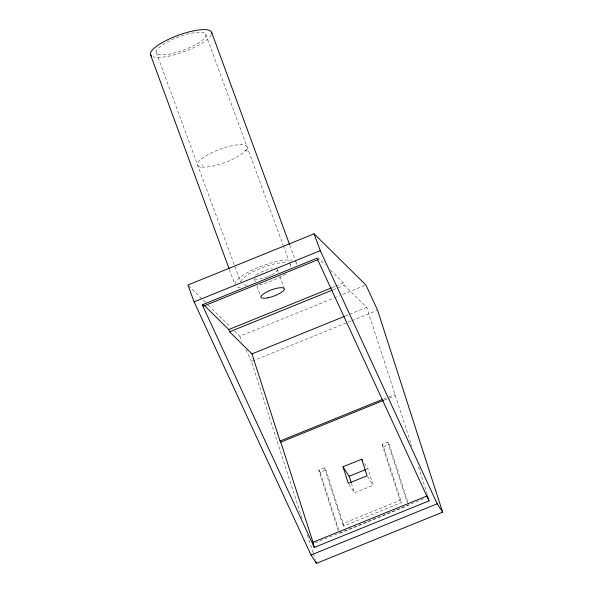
<?xml version="1.0" encoding="UTF-8"?>
<svg xmlns="http://www.w3.org/2000/svg" width="593" height="593" viewBox="0 0 593 593"><rect width="100%" height="100%" fill="white"/><g stroke="black" fill="none" stroke-linecap="round" stroke-linejoin="round"><path stroke-width="0.44" stroke-dasharray="2.96 2.22" d="M200.508 167.515L200.99 166.907M202.213 165.632L202.962 164.965M332.369 287.509L334.941 286.471M335.794 286.123L343.503 282.994L344.325 285.24L366.704 307.344L411.675 445.803M333.199 289.755L344.325 285.24M234.546 331.072L239.794 336.261L333.34 298.279M334.2 297.931L339.352 295.84M342.784 294.447L365.095 285.389M345.296 316.039L348.721 314.646M349.581 314.297L366.704 307.344M301.993 518.386L251.432 361.456L350.982 321.035M351.842 320.687L376.733 310.584M383.634 398.978L387.918 397.236M388.778 396.887L394.768 394.456M384.36 400.09L395.494 395.568M338.388 531.098L318.745 470.123L324.46 467.803L325.913 470.027L343.925 525.954L401.52 502.567L383.508 446.648L382.055 444.424L387.77 442.104L389.216 444.327L408.303 503.553M318.745 470.123L320.198 472.347L325.913 470.027M383.508 446.648L389.216 444.327M366.192 469.352L367.897 468.663L373.227 485.215L354.488 492.827L348.321 483.377M324.46 467.803L342.472 523.73L400.067 500.344L401.52 502.567M315.128 542.803L425.574 497.964M339.841 533.322L408.859 505.295M247.733 151.074L248.222 151.356M317.47 257.273L325.275 264.989M330.486 270.134L343.503 282.994M188.589 285.67L205.66 302.534M208.284 305.128L230.603 327.18M364.576 463.57L367.897 468.663M367.534 476.498L373.227 485.215M342.472 523.73L343.925 525.954M239.794 336.261L242.122 341.301M245.999 349.692L251.432 361.456M289.821 245.28L294.936 259.185M295.255 260.053L296.211 262.662M205.778 34.461A26.337 7.049 -20.2 0 1 170.784 53.807A26.337 7.049 -20.2 0 1 166.603 42.34A26.337 7.049 -20.2 0 1 205.778 34.461L283.054 244.85M283.372 245.717L289.102 261.335M289.421 262.202L290.377 264.804M277.316 269.6L278.591 273.069M279.866 276.538L284.329 288.695M254.308 279.029L255.264 281.631M256.858 285.974L260.683 296.389M156.33 52.614L240.61 282.09M229.35 269.452L234.784 284.225M418.495 466.958L427.294 494.28M387.77 442.104L407.406 503.072M382.055 444.424L400.067 500.344M351.397 483.243L354.488 492.827M320.198 472.347L338.722 529.831M307.389 535.138L313.067 552.772M313.349 553.654L315.343 559.822M295.596 261.721A32.548 8.71 -20.2 0 1 295.996 265.049M286.034 273.907A32.548 8.71 -20.2 0 1 257.184 285.618M240.321 287.649A32.548 8.71 -20.2 0 1 235.718 286.034M234.969 283.98A32.548 8.71 -20.2 0 1 257.925 267.554A32.548 8.71 -20.2 0 1 292.03 260.245M277.22 269.407A12.423 3.328 -20.2 0 1 271.653 274.878M271.008 275.204A12.423 3.328 -20.2 0 1 269.659 275.841M268.963 276.145A12.423 3.328 -20.2 0 1 268.251 276.442M267.525 276.723A12.423 3.328 -20.2 0 1 254.412 278.673M255.198 275.819A12.423 3.328 -20.2 0 1 255.546 275.508M256.376 274.863A12.423 3.328 -20.2 0 1 272.209 268.74M289.881 264.041A26.337 7.049 -20.2 0 1 289.058 268.488M247.073 285.114A26.337 7.049 -20.2 0 1 241.825 284.032M240.914 281.556A26.337 7.049 -20.2 0 1 260.157 268.444A26.337 7.049 -20.2 0 1 286.997 262.847M211.397 34.705A32.548 8.71 -20.2 0 1 185.001 51.361A32.548 8.71 -20.2 0 1 152.92 56.735M244.887 150.37A26.337 7.049 -20.2 0 1 247.155 150.837M212.057 166.173A26.337 7.049 -20.2 0 0 247.044 146.819A26.337 7.049 -20.2 0 0 207.869 154.699A26.337 7.049 -20.2 0 0 212.057 166.173"/><path stroke-width="0.89" d="M314.09 233.805L187.937 285.018L194.126 301.874L311.029 555.011L316.477 563.35L442.63 512.137L377.593 310.235L365.955 285.04L314.09 233.805L320.279 250.661L437.189 503.798L442.63 512.137M194.126 301.874L320.279 250.661M202.265 304.817L316.996 258.237L429.043 500.855L314.312 547.435L202.265 304.817L203.562 306.092L318.293 259.519M204.036 305.136L228.772 329.567L331.517 287.857M228.772 329.567L229.595 331.813L332.339 290.103M229.595 331.813L251.973 353.925L344.444 316.38M251.973 353.925L280.037 441.036L382.781 399.326M280.037 441.036L280.763 442.148L383.508 400.438M361.723 459.212L367.06 475.771L348.321 483.377L342.984 466.824L361.723 459.212L362.671 460.665M342.984 466.824L349.151 476.268L365.34 469.7M314.312 547.435L312.689 542.387L427.42 495.807M311.029 555.011L437.189 503.798M312.689 542.387L313.415 543.499L280.763 442.148M211.612 32.319L289.503 244.405M150.503 54.749L229.031 268.577M427.694 496.652L429.043 500.855M349.151 476.268L351.115 482.368M315.906 561.586L316.477 563.35M151.6 56.09A32.548 8.71 -20.2 0 1 177.107 35.706A32.548 8.71 -20.2 0 1 211.745 33.43M267.821 297.819A12.423 3.328 -20.2 0 0 284.329 288.695A12.423 3.328 -20.2 0 0 265.849 292.408A12.423 3.328 -20.2 0 0 267.821 297.819"/></g></svg>
